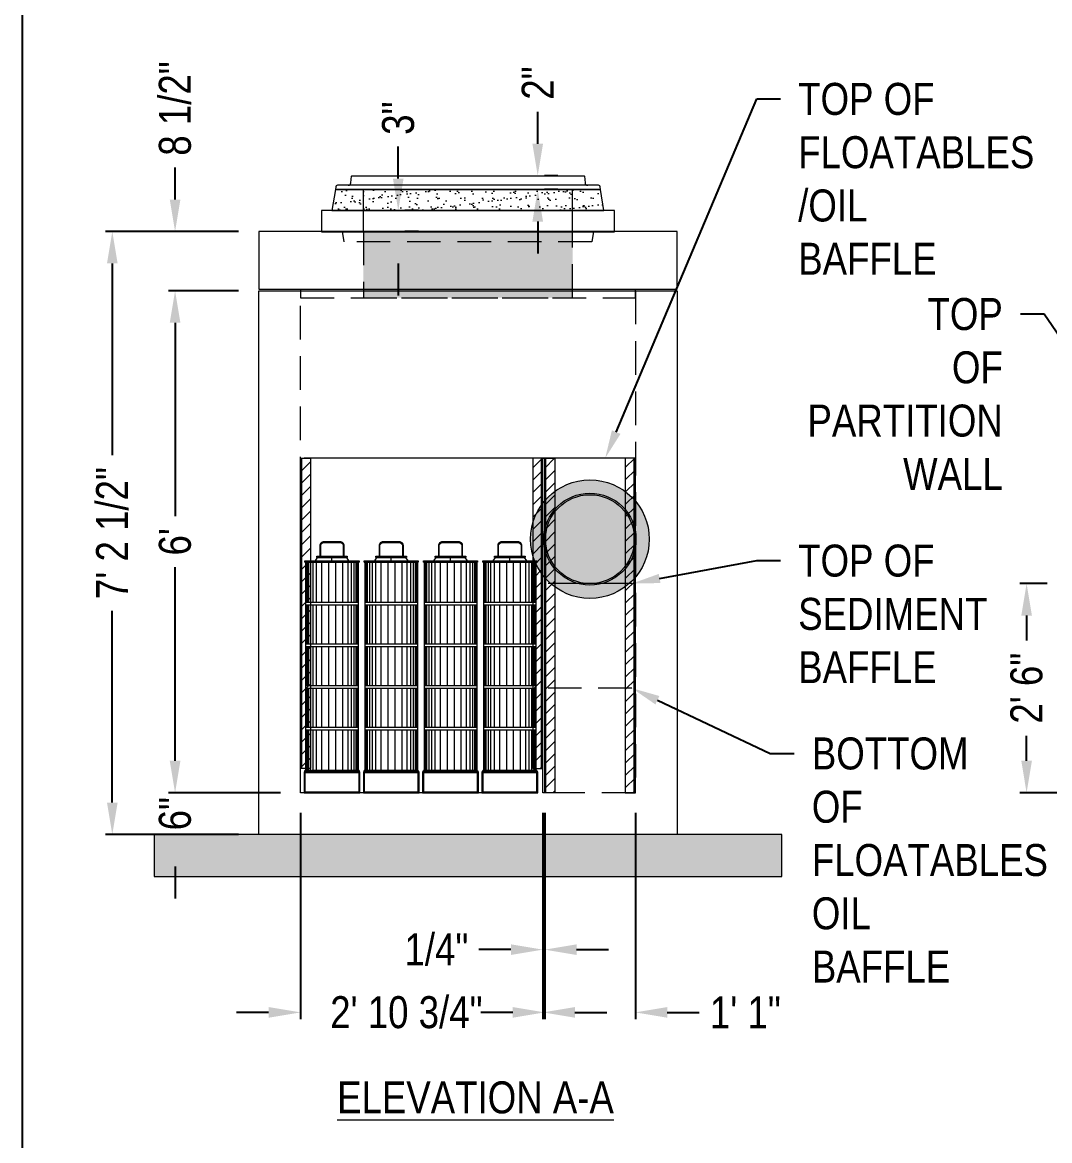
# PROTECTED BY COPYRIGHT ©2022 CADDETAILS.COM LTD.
# Model space of a CAD drawing. Extents: x 0 to 216, y -5 to 280.
# Drawn here: x 0 to 76.5, y 68.3 to 151.6 of the extents above; entities that cross this region are included whole.
import ezdxf
from ezdxf import colors
from ezdxf.entities.mleader import LeaderData, LeaderLine
from ezdxf.math import Vec2, Vec3

# ---------------------------------------------------------------- set-up
doc = ezdxf.new("R2010")
doc.units = 0
doc.header["$LTSCALE"] = 10
doc.header["$MEASUREMENT"] = 0
doc.header["$PDMODE"] = 35
doc.linetypes.add('HIDDEN', pattern=[0.375, 0.25, -0.125])
doc.layers.get('0').update_dxf_attribs({"linetype": 'CONTINUOUS'})
doc.layers.get('Defpoints').update_dxf_attribs({"linetype": 'CONTINUOUS'})
doc.layers.add('2628-LOGO$0$CADdetails-FRAME', color=7, linetype='CONTINUOUS')
doc.layers.add('CADdetails-9-TITLEBLOCK', color=7, linetype='CONTINUOUS')
for name, color, linetype, lineweight in [('CADdetails-1-ANNO', 41, 'CONTINUOUS', 5), ('CADdetails-2-HATCH', 8, 'CONTINUOUS', 5), ('CADdetails-3-FINE', 11, 'CONTINUOUS', 5), ('CADdetails-3-HIDDEN', 11, 'HIDDEN', 5), ('CADdetails-4-LIGHT', 3, 'CONTINUOUS', 13), ('CADdetails-5-MEDIUM', 4, 'CONTINUOUS', 18)]:
    doc.layers.add(name, color=color, linetype=linetype, lineweight=lineweight)
doc.styles.add('CADdetails-DIMENSIONS', font='ARIALN.TTF', dxfattribs={"height": 2.38})
doc.styles.add('CADdetails-NOTES', font='ARIALN.TTF', dxfattribs={"height": 2.38})
doc.dimstyles.new('CADdetails-DIM', dxfattribs={"dimtxt": 2.38, "dimasz": 2.38, "dimexe": 0.5, "dimexo": 1.5, "dimgap": 1, "dimtad": 0, "dimzin": 0, "dimdsep": 46, "dimtxsty": 'CADdetails-DIMENSIONS', "dimcen": 1, "dimclrd": 256, "dimclre": 256, "dimclrt": 256, "dimadec": 0, "dimazin": 0, "dimtfac": 1, "dimtofl": 0, "dimtmove": 0, "dimatfit": 3, "dimfxl": 1, "dimtolj": 1, "dimtzin": 0, "dimarcsym": 0})

# ---------------------------------------------------------------- blocks, each defined once
blk = doc.blocks.new('2628-LOGO')
at = {"layer": '2628-LOGO$0$CADdetails-FRAME'}
blk.add_line((0, 0), (0, 280), dxfattribs=at)
blk = doc.blocks.new('*D4')
at = {"layer": 'CADdetails-1-ANNO', "lineweight": -2, "transparency": 16777216}
for p, q in [((16.097, 136.014), (6.195, 136.014)), ((6.695, 133.634), (6.695, 119.351)), ((6.695, 93.49), (6.695, 107.774)), ((16.097, 91.11), (6.195, 91.11))]:
    blk.add_line(p, q, dxfattribs=at)
at = {"layer": 'CADdetails-1-ANNO', "transparency": 16777216}
for points in [[(6.299, 133.634), (7.092, 133.634), (6.695, 136.014)], [(6.299, 93.49), (7.092, 93.49), (6.695, 91.11)]]:
    blk.add_solid(points, dxfattribs=at)
at = {"layer": 'Defpoints', "color": 0, "transparency": 16777216}
for p in [(17.597, 136.014), (6.695, 91.11), (17.597, 91.11)]:
    blk.add_point(p, dxfattribs=at)
at = {"layer": 'CADdetails-1-ANNO', "transparency": 16777216, "insert": (6.695, 113.562), "char_height": 2.38, "attachment_point": 5, "rotation": 90, "style": 'CADdetails-DIMENSIONS'}
blk.add_mtext('\\A1;7\' 2 1/2"', dxfattribs=at)
blk = doc.blocks.new('*D5')
at = {"layer": 'CADdetails-1-ANNO', "lineweight": -2, "transparency": 16777216}
for p, q in [((11.367, 96.605), (11.367, 98.985)), ((19.212, 94.225), (10.867, 94.225)), ((16.097, 91.11), (10.867, 91.11)), ((11.367, 88.73), (11.367, 86.35))]:
    blk.add_line(p, q, dxfattribs=at)
at = {"layer": 'CADdetails-1-ANNO', "transparency": 16777216}
for points in [[(10.971, 96.605), (11.764, 96.605), (11.367, 94.225)], [(10.971, 88.73), (11.764, 88.73), (11.367, 91.11)]]:
    blk.add_solid(points, dxfattribs=at)
at = {"layer": 'Defpoints', "color": 0, "transparency": 16777216}
for p in [(20.712, 94.225), (11.367, 91.11), (17.597, 91.11)]:
    blk.add_point(p, dxfattribs=at)
at = {"layer": 'CADdetails-1-ANNO', "transparency": 16777216, "insert": (11.367, 92.668), "char_height": 2.38, "attachment_point": 5, "rotation": 90, "style": 'CADdetails-DIMENSIONS'}
blk.add_mtext('\\A1;6"', dxfattribs=at)
blk = doc.blocks.new('*D6')
at = {"layer": 'CADdetails-1-ANNO', "lineweight": -2, "transparency": 16777216}
for p, q in [((16.097, 131.602), (10.867, 131.602)), ((11.367, 129.222), (11.367, 114.817)), ((11.367, 96.605), (11.367, 111.01)), ((19.212, 94.225), (10.867, 94.225))]:
    blk.add_line(p, q, dxfattribs=at)
at = {"layer": 'CADdetails-1-ANNO', "transparency": 16777216}
for points in [[(10.971, 129.222), (11.764, 129.222), (11.367, 131.602)], [(10.971, 96.605), (11.764, 96.605), (11.367, 94.225)]]:
    blk.add_solid(points, dxfattribs=at)
at = {"layer": 'Defpoints', "color": 0, "transparency": 16777216}
for p in [(17.597, 131.602), (11.367, 94.225), (20.712, 94.225)]:
    blk.add_point(p, dxfattribs=at)
at = {"layer": 'CADdetails-1-ANNO', "transparency": 16777216, "insert": (11.367, 112.913), "char_height": 2.38, "attachment_point": 5, "rotation": 90, "style": 'CADdetails-DIMENSIONS'}
blk.add_mtext("\\A1;6'", dxfattribs=at)
blk = doc.blocks.new('*D7')
at = {"layer": 'CADdetails-1-ANNO', "lineweight": -2, "transparency": 16777216}
for p, q in [((11.367, 138.394), (11.367, 140.774)), ((16.097, 136.014), (10.867, 136.014)), ((16.097, 131.602), (10.867, 131.602)), ((11.367, 129.222), (11.367, 126.842))]:
    blk.add_line(p, q, dxfattribs=at)
at = {"layer": 'CADdetails-1-ANNO', "transparency": 16777216}
for points in [[(10.971, 138.394), (11.764, 138.394), (11.367, 136.014)], [(10.971, 129.222), (11.764, 129.222), (11.367, 131.602)]]:
    blk.add_solid(points, dxfattribs=at)
at = {"layer": 'Defpoints', "color": 0, "transparency": 16777216}
for p in [(17.597, 136.014), (11.367, 131.602), (17.597, 131.602)]:
    blk.add_point(p, dxfattribs=at)
at = {"layer": 'CADdetails-1-ANNO', "transparency": 16777216, "insert": (11.367, 145.172), "char_height": 2.38, "attachment_point": 5, "rotation": 90, "style": 'CADdetails-DIMENSIONS'}
blk.add_mtext('\\A1;8 1/2"', dxfattribs=at)
blk = doc.blocks.new('*D14')
at = {"layer": 'CADdetails-1-ANNO', "lineweight": -2, "transparency": 16777216}
for p, q in [((38.751, 92.725), (38.751, 82.045)), ((38.881, 92.725), (38.881, 82.045)), ((36.371, 82.545), (33.991, 82.545)), ((41.261, 82.545), (43.641, 82.545))]:
    blk.add_line(p, q, dxfattribs=at)
at = {"layer": 'CADdetails-1-ANNO', "transparency": 16777216}
for points in [[(36.371, 82.941), (36.371, 82.148), (38.751, 82.545)], [(41.261, 82.941), (41.261, 82.148), (38.881, 82.545)]]:
    blk.add_solid(points, dxfattribs=at)
at = {"layer": 'Defpoints', "color": 0, "transparency": 16777216}
for p in [(38.751, 94.225), (38.881, 94.225), (38.881, 82.545)]:
    blk.add_point(p, dxfattribs=at)
at = {"layer": 'CADdetails-1-ANNO', "transparency": 16777216, "insert": (30.822, 82.545), "char_height": 2.38, "attachment_point": 5, "style": 'CADdetails-DIMENSIONS'}
blk.add_mtext('\\A1;1/4"', dxfattribs=at)
blk = doc.blocks.new('*D15')
at = {"layer": 'CADdetails-1-ANNO', "lineweight": -2, "transparency": 16777216}
for p, q in [((38.881, 92.725), (38.881, 77.373)), ((45.629, 92.725), (45.629, 77.373)), ((36.501, 77.873), (34.121, 77.873)), ((48.009, 77.873), (50.389, 77.873))]:
    blk.add_line(p, q, dxfattribs=at)
at = {"layer": 'CADdetails-1-ANNO', "transparency": 16777216}
for points in [[(36.501, 78.269), (36.501, 77.476), (38.881, 77.873)], [(48.009, 78.269), (48.009, 77.476), (45.629, 77.873)]]:
    blk.add_solid(points, dxfattribs=at)
at = {"layer": 'Defpoints', "color": 0, "transparency": 16777216}
for p in [(38.881, 94.225), (45.629, 94.225), (38.881, 77.873)]:
    blk.add_point(p, dxfattribs=at)
at = {"layer": 'CADdetails-1-ANNO', "transparency": 16777216, "insert": (53.82, 77.873), "char_height": 2.38, "attachment_point": 5, "style": 'CADdetails-DIMENSIONS'}
blk.add_mtext('\\A1;1\' 1"', dxfattribs=at)
blk = doc.blocks.new('*D16')
at = {"layer": 'CADdetails-1-ANNO', "lineweight": -2, "transparency": 16777216}
for p, q in [((20.712, 92.725), (20.712, 77.373)), ((38.751, 92.725), (38.751, 77.373)), ((18.332, 77.873), (15.952, 77.873)), ((41.131, 77.873), (43.511, 77.873))]:
    blk.add_line(p, q, dxfattribs=at)
at = {"layer": 'CADdetails-1-ANNO', "transparency": 16777216}
for points in [[(18.332, 78.269), (18.332, 77.476), (20.712, 77.873)], [(41.131, 78.269), (41.131, 77.476), (38.751, 77.873)]]:
    blk.add_solid(points, dxfattribs=at)
at = {"layer": 'Defpoints', "color": 0, "transparency": 16777216}
for p in [(20.712, 94.225), (38.751, 94.225), (20.712, 77.873)]:
    blk.add_point(p, dxfattribs=at)
at = {"layer": 'CADdetails-1-ANNO', "transparency": 16777216, "insert": (28.587, 77.873), "char_height": 2.38, "attachment_point": 5, "style": 'CADdetails-DIMENSIONS'}
blk.add_mtext('\\A1;2\' 10 3/4"', dxfattribs=at)
blk = doc.blocks.new('*D25')
at = {"layer": 'CADdetails-1-ANNO', "lineweight": -2, "transparency": 16777216}
for p, q in [((76.278, 109.799), (74.254, 109.799)), ((74.754, 107.419), (74.754, 105.55)), ((74.754, 96.605), (74.754, 98.474)), ((81.582, 94.225), (74.254, 94.225))]:
    blk.add_line(p, q, dxfattribs=at)
at = {"layer": 'CADdetails-1-ANNO', "transparency": 16777216}
for points in [[(74.358, 107.419), (75.151, 107.419), (74.754, 109.799)], [(74.358, 96.605), (75.151, 96.605), (74.754, 94.225)]]:
    blk.add_solid(points, dxfattribs=at)
at = {"layer": 'Defpoints', "color": 0, "transparency": 16777216}
for p in [(77.778, 109.799), (74.754, 94.225), (83.082, 94.225)]:
    blk.add_point(p, dxfattribs=at)
at = {"layer": 'CADdetails-1-ANNO', "transparency": 16777216, "insert": (74.754, 102.012), "char_height": 2.38, "attachment_point": 5, "rotation": 90, "style": 'CADdetails-DIMENSIONS'}
blk.add_mtext('\\A1;2\' 6"', dxfattribs=at)
blk = doc.blocks.new('*D39')
at = {"layer": 'CADdetails-1-ANNO', "lineweight": -2, "transparency": 16777216}
for p, q in [((38.362, 142.547), (38.362, 144.927)), ((39.862, 140.167), (38.862, 140.167)), ((39.862, 139.129), (38.862, 139.129)), ((38.362, 136.749), (38.362, 134.369))]:
    blk.add_line(p, q, dxfattribs=at)
at = {"layer": 'CADdetails-1-ANNO', "transparency": 16777216}
for points in [[(37.965, 142.547), (38.758, 142.547), (38.362, 140.167)], [(37.965, 136.749), (38.758, 136.749), (38.362, 139.129)]]:
    blk.add_solid(points, dxfattribs=at)
at = {"layer": 'Defpoints', "color": 0, "transparency": 16777216}
for p in [(38.362, 140.167), (38.362, 140.167), (38.362, 139.129)]:
    blk.add_point(p, dxfattribs=at)
at = {"layer": 'CADdetails-1-ANNO', "transparency": 16777216, "insert": (38.362, 147.067), "char_height": 2.38, "attachment_point": 5, "rotation": 90, "style": 'CADdetails-DIMENSIONS'}
blk.add_mtext('\\A1;2"', dxfattribs=at)
blk = doc.blocks.new('*D38')
at = {"layer": 'CADdetails-1-ANNO', "lineweight": -2, "transparency": 16777216}
for p, q in [((27.979, 139.952), (27.979, 142.332)), ((29.479, 137.572), (28.479, 137.572)), ((29.479, 136.014), (28.479, 136.014)), ((27.979, 133.634), (27.979, 131.254))]:
    blk.add_line(p, q, dxfattribs=at)
at = {"layer": 'CADdetails-1-ANNO', "transparency": 16777216}
for points in [[(27.583, 139.952), (28.376, 139.952), (27.979, 137.572)], [(27.583, 133.634), (28.376, 133.634), (27.979, 136.014)]]:
    blk.add_solid(points, dxfattribs=at)
at = {"layer": 'Defpoints', "color": 0, "transparency": 16777216}
for p in [(27.979, 137.572), (27.979, 137.572), (27.979, 136.014)]:
    blk.add_point(p, dxfattribs=at)
at = {"layer": 'CADdetails-1-ANNO', "transparency": 16777216, "insert": (27.979, 144.455), "char_height": 2.38, "attachment_point": 5, "rotation": 90, "style": 'CADdetails-DIMENSIONS'}
blk.add_mtext('\\A1;3"', dxfattribs=at)

msp = doc.modelspace()

# ---------------------------------------------------------------- hatches: boundary and pattern name
at = {"layer": 'CADdetails-2-HATCH'}
h = msp.add_hatch(dxfattribs=at)
h.set_pattern_fill('AR-SAND', color=256, scale=0.519124)
h.set_pattern_definition([(37.5, (33.1705, 131.3424), (-0.0327, 1.00026), [0, -0.789068, 0, -0.88251, 0, -0.843576]), (7.5, (33.1705, 131.3424), (0.91873, 1.46504), [0, -0.42568, 0, -0.7112, 0, -0.27254]), (327.5, (32.532, 131.3424), (1.616624, 0.00294), [0, -0.25956, 0, -0.934422, 0, -1.21994]), (317.5, (32.532, 131.3424), (1.56055, 0.45562), [0, -0.12978, 0, -0.612566, 0, -0.700817])])
h.paths.add_polyline_path([(23.048, 137.572), (43.293, 137.572), (43.034, 139.129), (23.307, 139.129)])
h = msp.add_hatch(color=256, dxfattribs=at)
h.dxf.hatch_style = 1
h.paths.add_polyline_path([(40.957, 131.083), (40.957, 136.014), (25.384, 136.014), (25.384, 131.083)])
h = msp.add_hatch(dxfattribs=at)
h.set_pattern_fill('ANSI31', color=256, scale=5.191235)
h.set_pattern_definition([(45, (187.3502, 77.3535), (-0.4588447, 0.4588447), [])])
h.paths.add_polyline_path([(21.458, 119.143), (21.458, 96.042), (20.712, 96.042), (20.712, 119.143)])
h = msp.add_hatch(dxfattribs=at)
h.set_pattern_fill('ANSI31', color=256, scale=5.191235)
h.set_pattern_definition([(45, (180.4718, 77.3535), (-0.4588447, 0.4588447), [])])
h.paths.add_polyline_path([(38.005, 119.143), (38.005, 96.042), (38.751, 96.042), (38.751, 119.143)])
h = msp.add_hatch(dxfattribs=at)
h.set_pattern_fill('ANSI31', color=256, scale=5.191235)
h.set_pattern_definition([(45, (180.4718, 75.5366), (-0.4588447, 0.4588447), [])])
h.paths.add_polyline_path([(39.627, 119.143), (39.627, 94.225), (38.881, 94.225), (38.881, 119.143)])
h = msp.add_hatch(dxfattribs=at)
h.set_pattern_fill('ANSI31', color=256, scale=5.191235)
h.set_pattern_definition([(45, (187.3502, 75.5366), (-0.4588447, 0.4588447), [])])
h.paths.add_polyline_path([(44.883, 119.143), (44.883, 94.225), (45.629, 94.225), (45.629, 119.143)])
h = msp.add_hatch(color=256, dxfattribs=at)
edge = h.paths.add_edge_path()
edge.add_arc((42.25, 113.108), 4.413, 0, 360)
h = msp.add_hatch(dxfattribs=at)
h.set_pattern_fill('GRAVEL', color=256, scale=3.114741)
h.set_pattern_definition([(228.01279, (198.02857, 98.37803), (-24.91792906, -28.0326702), [0.419045, -41.48551]), (184.96974, (197.74824, 98.06656), (37.37689359, 3.11474113), [0.719094, -71.19029]), (132.51045, (197.03185, 98.00426), (31.14741132, -34.26215245), [0.507042, -50.19727]), (267.27369, (195.8171, 97.22558), (3.11474113, 62.29482264), [0.654837, -64.828845]), (292.83365, (195.78596, 96.57148), (-15.57370566, 37.37689359), [0.64212, -63.569914]), (357.27369, (196.03514, 95.97968), (-62.29482264, 3.11474113), [0.654837, -64.828845]), (37.69424, (196.68923, 95.94854), (-40.49163472, -31.14741132), [0.86599, -85.732778]), (72.25533, (197.37447, 96.47804), (21.803187925, 68.52430491), [0.817582, -80.940664]), (121.42957, (197.62365, 97.25673), (-24.91792906, 40.49163472), [0.657055, -65.04848]), (175.23636, (197.28103, 97.81738), (34.26215245, -3.11474113), [0.75013, -36.75632]), (222.39744, (196.53349, 97.87968), (-37.376893586, -34.262152453), [0.97008, -96.03798]), (138.81407, (198.9007, 97.19443), (-21.80318792, 18.6884468), [0.3311, -32.779052]), (171.46923, (198.65152, 97.41246), (40.49163472, -6.22948226), [0.629916, -62.361825]), (225, (198.0286, 97.506), (-3e-16, -3.11474), [0.44049, -3.96442]), (203.1986, (197.81054, 97.87968), (15.5737057, 6.2294823), [0.237212, -23.48395]), (291.8014, (197.5925, 97.78623), (-3.1147411, 9.3442234), [0.335467, -16.437927]), (30.96376, (197.7171, 97.47476), (9.3442234, 6.2294823), [0.54486, -17.617047]), (161.56505, (198.1843, 97.7551), (6.2294823, -3.114741), [0.393987, -9.45569]), (16.38954, (195.78596, 97.78623), (31.14741132, 9.3442234), [0.551932, -54.64142]), (70.34618, (196.31546, 97.94197), (-12.45896453, -34.26215245), [0.46304, -45.840915]), (293.1986, (198.1843, 98.37803), (-6.2294823, 15.5737057), [0.47442, -23.24674]), (343.61046, (198.3712, 97.94197), (-31.14741132, 9.3442234), [0.551932, -54.64142]), (339.44395, (195.78596, 95.8551), (-15.57370566, 6.22948226), [0.532247, -26.080113]), (294.77514, (196.28432, 95.6682), (-15.57370566, 34.26215245), [0.445962, -44.150344]), (66.8014, (198.21545, 95.2633), (6.2294823, 15.5737057), [0.47442, -23.24674]), (17.35402, (198.40234, 95.69936), (-40.49163472, -12.45896453), [0.522127, -51.69045]), (69.44395, (196.68923, 95.2633), (-6.22948226, -15.57370566), [0.266123, -26.346236]), (101.30993, (198.0286, 95.2633), (-3.1147411, 12.4589645), [0.15882, -15.723305]), (165.96376, (197.9974, 95.419), (9.3442234, -3.114741), [0.64212, -12.200287]), (186.00901, (197.37447, 95.57477), (31.14741132, 3.11474113), [0.59507, -58.911974]), (303.69007, (197.7171, 97.1944), (-3.114741, 6.2294823), [0.449214, -10.781145]), (353.15723, (197.96628, 96.82066), (52.95059925, -6.229482264), [0.784273, -77.642905]), (60.9454, (198.74496, 96.72722), (-12.45896453, -21.80318792), [0.32068, -31.74754]), (90, (198.9007, 97.0075), (-3.11474, 3.11474), [0.186884, -2.927857]), (120.25644, (197.31218, 95.6682), (12.45896453, -21.80318792), [0.432712, -42.838654]), (48.01279, (197.09415, 96.04198), (24.91792906, 28.0326702), [0.83809, -41.066467]), (0, (197.6548, 96.665), (3.11474, 3.11474), [0.809833, -2.30491]), (325.30485, (198.46463, 96.66493), (31.14741132, -21.80318792), [0.492484, -48.755897]), (254.0546, (198.86955, 96.3846), (-3.1147411, -12.4589645), [0.453513, -22.222145]), (207.645975, (198.74496, 95.94854), (-59.18008151, -31.14741132), [0.738396, -73.101337]), (175.42608, (198.09087, 95.60591), (-40.49163472, 3.11474113), [0.781174, -77.336136])])
h.paths.add_polyline_path([(9.81, 87.996), (56.531, 87.996), (56.531, 91.11), (9.81, 91.11)])

# ---------------------------------------------------------------- linework, layer by layer
msp.add_line((22.269, 136.014), (44.072, 136.014))
for p, q in [((20.809, 96.042), (20.809, 119.143)), ((38.654, 96.042), (38.654, 119.143)), ((38.978, 94.225), (38.978, 119.143)), ((45.532, 94.225), (45.532, 119.143))]:
    msp.add_line(p, q, dxfattribs=at)
for points in [[(23.048, 137.572), (43.293, 137.572), (43.034, 139.129), (23.307, 139.129)], [(21.458, 119.143), (21.458, 96.042), (20.712, 96.042), (20.712, 119.143)], [(38.005, 119.143), (38.005, 96.042), (38.751, 96.042), (38.751, 119.143)], [(39.627, 119.143), (39.627, 94.225), (38.881, 94.225), (38.881, 119.143)], [(44.883, 119.143), (44.883, 94.225), (45.629, 94.225), (45.629, 119.143)]]:
    msp.add_lwpolyline(points, close=True, dxfattribs=at)
at = {"layer": 'CADdetails-3-FINE'}
for p, q in [((21.815, 111.486), (21.977, 111.745)), ((21.977, 111.745), (24.118, 111.745)), ((23.048, 111.486), (23.048, 111.745)), ((24.118, 111.745), (24.281, 111.486)), ((26.227, 111.486), (26.389, 111.745)), ((26.389, 111.745), (28.531, 111.745)), ((27.46, 111.486), (27.46, 111.745)), ((28.531, 111.745), (28.693, 111.486)), ((30.64, 111.486), (30.802, 111.745)), ((30.802, 111.745), (32.943, 111.745)), ((31.873, 111.486), (31.873, 111.745)), ((32.943, 111.745), (33.106, 111.486)), ((35.052, 111.486), (35.215, 111.745)), ((35.215, 111.745), (37.356, 111.745)), ((36.285, 111.486), (36.285, 111.745)), ((37.356, 111.745), (37.518, 111.486)), ((21.036, 111.389), (21.036, 111.486)), ((21.036, 111.486), (25.059, 111.486)), ((21.036, 111.389), (25.059, 111.389)), ((21.101, 95.88), (21.101, 111.389)), ((24.994, 111.389), (24.994, 95.88)), ((25.059, 111.486), (25.059, 111.389)), ((25.449, 111.389), (25.449, 111.486)), ((25.449, 111.486), (29.472, 111.486)), ((25.449, 111.389), (29.472, 111.389)), ((25.513, 95.88), (25.513, 111.389)), ((29.407, 111.389), (29.407, 95.88)), ((29.472, 111.486), (29.472, 111.389)), ((29.861, 111.389), (29.861, 111.486)), ((29.861, 111.486), (33.884, 111.486)), ((29.861, 111.389), (33.884, 111.389)), ((29.926, 95.88), (29.926, 111.389)), ((33.819, 111.389), (33.819, 95.88)), ((33.884, 111.486), (33.884, 111.389)), ((34.274, 111.389), (34.274, 111.486)), ((34.274, 111.486), (38.297, 111.486)), ((34.274, 111.389), (38.297, 111.389)), ((34.339, 95.88), (34.339, 111.389)), ((38.232, 111.389), (38.232, 95.88)), ((38.297, 111.486), (38.297, 111.389)), ((45.37, 109.799), (39.14, 109.799)), ((24.994, 108.384), (21.101, 108.384)), ((29.407, 108.384), (25.513, 108.384)), ((33.819, 108.384), (29.926, 108.384)), ((38.232, 108.384), (34.339, 108.384)), ((24.994, 108.189), (21.101, 108.189)), ((29.407, 108.189), (25.513, 108.189)), ((33.819, 108.189), (29.926, 108.189)), ((38.232, 108.189), (34.339, 108.189)), ((24.994, 105.282), (21.101, 105.282)), ((24.994, 105.088), (21.101, 105.088)), ((29.407, 105.282), (25.513, 105.282)), ((29.407, 105.088), (25.513, 105.088)), ((33.819, 105.282), (29.926, 105.282)), ((33.819, 105.088), (29.926, 105.088)), ((38.232, 105.282), (34.339, 105.282)), ((38.232, 105.088), (34.339, 105.088)), ((24.994, 102.181), (21.101, 102.181)), ((24.994, 101.986), (21.101, 101.986)), ((29.407, 102.181), (25.513, 102.181)), ((29.407, 101.986), (25.513, 101.986)), ((33.819, 102.181), (29.926, 102.181)), ((33.819, 101.986), (29.926, 101.986)), ((38.232, 102.181), (34.339, 102.181)), ((38.232, 101.986), (34.339, 101.986)), ((24.994, 99.079), (21.101, 99.079)), ((24.994, 98.884), (21.101, 98.884)), ((29.407, 99.079), (25.513, 99.079)), ((29.407, 98.884), (25.513, 98.884)), ((33.819, 99.079), (29.926, 99.079)), ((33.819, 98.884), (29.926, 98.884)), ((38.232, 99.079), (34.339, 99.079)), ((38.232, 98.884), (34.339, 98.884)), ((25.059, 95.88), (21.036, 95.88)), ((21.036, 95.782), (21.036, 95.88)), ((25.059, 95.782), (21.036, 95.782)), ((25.059, 95.88), (25.059, 95.782)), ((29.472, 95.88), (25.449, 95.88)), ((25.449, 95.782), (25.449, 95.88)), ((29.472, 95.782), (25.449, 95.782)), ((29.472, 95.88), (29.472, 95.782)), ((33.884, 95.88), (29.861, 95.88)), ((29.861, 95.782), (29.861, 95.88)), ((33.884, 95.782), (29.861, 95.782)), ((33.884, 95.88), (33.884, 95.782)), ((38.297, 95.88), (34.274, 95.88)), ((34.274, 95.782), (34.274, 95.88)), ((38.297, 95.782), (34.274, 95.782)), ((38.297, 95.88), (38.297, 95.782))]:
    msp.add_line(p, q, dxfattribs=at)
for points in [[(23.659, 112.912), (23.048, 112.912), (22.436, 112.912, 0.414214), (22.145, 112.621), (22.145, 111.843), (22.207, 111.843), (22.207, 112.621, -0.414214), (22.436, 112.85), (23.048, 112.85), (23.659, 112.85, -0.414214), (23.888, 112.621), (23.888, 111.843), (23.95, 111.843), (23.95, 112.621, 0.414214)], [(28.072, 112.912), (27.46, 112.912), (26.848, 112.912, 0.414214), (26.558, 112.621), (26.558, 111.843), (26.62, 111.843), (26.62, 112.621, -0.414214), (26.848, 112.85), (27.46, 112.85), (28.072, 112.85, -0.414214), (28.3, 112.621), (28.3, 111.843), (28.363, 111.843), (28.363, 112.621, 0.414214)], [(32.484, 112.912), (31.873, 112.912), (31.261, 112.912, 0.414214), (30.97, 112.621), (30.97, 111.843), (31.033, 111.843), (31.033, 112.621, -0.414214), (31.261, 112.85), (31.873, 112.85), (32.484, 112.85, -0.414214), (32.713, 112.621), (32.713, 111.843), (32.775, 111.843), (32.775, 112.621, 0.414214)], [(36.897, 112.912), (36.285, 112.912), (35.673, 112.912, 0.414214), (35.383, 112.621), (35.383, 111.843), (35.445, 111.843), (35.445, 112.621, -0.414214), (35.673, 112.85), (36.285, 112.85), (36.897, 112.85, -0.414214), (37.125, 112.621), (37.125, 111.843), (37.188, 111.843), (37.188, 112.621, 0.414214)]]:
    msp.add_lwpolyline(points, format="xyb", close=True, dxfattribs=at)
for points in [[(21.909, 111.843), (24.186, 111.843), (24.186, 111.745), (21.909, 111.745)], [(26.322, 111.843), (28.599, 111.843), (28.599, 111.745), (26.322, 111.745)], [(30.734, 111.843), (33.011, 111.843), (33.011, 111.745), (30.734, 111.745)], [(35.147, 111.843), (37.424, 111.843), (37.424, 111.745), (35.147, 111.745)], [(20.971, 94.225), (25.124, 94.225), (25.124, 95.782), (20.971, 95.782)], [(25.384, 94.225), (29.537, 94.225), (29.537, 95.782), (25.384, 95.782)], [(29.796, 94.225), (33.949, 94.225), (33.949, 95.782), (29.796, 95.782)], [(34.209, 94.225), (38.362, 94.225), (38.362, 95.782), (34.209, 95.782)], [(21.036, 94.29), (25.059, 94.29), (25.059, 95.718), (21.036, 95.718)], [(25.449, 94.29), (29.472, 94.29), (29.472, 95.718), (25.449, 95.718)], [(29.861, 94.29), (33.884, 94.29), (33.884, 95.718), (29.861, 95.718)], [(34.274, 94.29), (38.297, 94.29), (38.297, 95.718), (34.274, 95.718)]]:
    msp.add_lwpolyline(points, close=True, dxfattribs=at)
at = {"layer": 'CADdetails-3-HIDDEN'}
for p, q in [((25.384, 137.572), (25.384, 139.129)), ((40.957, 137.572), (40.957, 139.129)), ((25.384, 136.014), (25.384, 137.572)), ((40.957, 136.014), (40.957, 137.572)), ((45.37, 102.012), (39.14, 102.012))]:
    msp.add_line(p, q, dxfattribs=at)
for points in [[(42.515, 136.014), (42.385, 135.236), (23.956, 135.236), (23.826, 136.014)], [(20.712, 131.732), (20.712, 131.083), (45.629, 131.083), (45.629, 131.732)], [(45.629, 131.602), (45.629, 94.225), (20.712, 94.225), (20.712, 131.602)]]:
    msp.add_lwpolyline(points, dxfattribs=at)
msp.add_lwpolyline([(40.957, 131.083), (40.957, 136.014), (25.384, 136.014), (25.384, 131.083)], close=True, dxfattribs=at)
at = {"layer": 'CADdetails-4-LIGHT'}
for p, q in [((45.37, 119.143), (20.971, 119.143)), ((21.166, 111.389), (21.166, 108.384)), ((21.263, 111.389), (21.263, 108.384)), ((21.425, 111.389), (21.425, 108.384)), ((21.62, 111.389), (21.62, 108.384)), ((21.88, 111.389), (21.88, 108.384)), ((22.269, 111.389), (22.269, 108.384)), ((22.788, 111.389), (22.788, 108.384)), ((23.307, 111.389), (23.307, 108.384)), ((23.826, 111.389), (23.826, 108.384)), ((24.216, 111.389), (24.216, 108.384)), ((24.475, 111.389), (24.475, 108.384)), ((24.67, 111.389), (24.67, 108.384)), ((24.832, 111.389), (24.832, 108.384)), ((24.929, 111.389), (24.929, 108.384)), ((25.578, 111.389), (25.578, 108.384)), ((25.676, 111.389), (25.676, 108.384)), ((25.838, 111.389), (25.838, 108.384)), ((26.033, 111.389), (26.033, 108.384)), ((26.292, 111.389), (26.292, 108.384)), ((26.681, 111.389), (26.681, 108.384)), ((27.201, 111.389), (27.201, 108.384)), ((27.72, 111.389), (27.72, 108.384)), ((28.239, 111.389), (28.239, 108.384)), ((28.628, 111.389), (28.628, 108.384)), ((28.888, 111.389), (28.888, 108.384)), ((29.082, 111.389), (29.082, 108.384)), ((29.245, 111.389), (29.245, 108.384)), ((29.342, 111.389), (29.342, 108.384)), ((29.991, 111.389), (29.991, 108.384)), ((30.088, 111.389), (30.088, 108.384)), ((30.25, 111.389), (30.25, 108.384)), ((30.445, 111.389), (30.445, 108.384)), ((30.705, 111.389), (30.705, 108.384)), ((31.094, 111.389), (31.094, 108.384)), ((31.613, 111.389), (31.613, 108.384)), ((32.132, 111.389), (32.132, 108.384)), ((32.651, 111.389), (32.651, 108.384)), ((33.041, 111.389), (33.041, 108.384)), ((33.3, 111.389), (33.3, 108.384)), ((33.495, 111.389), (33.495, 108.384)), ((33.657, 111.389), (33.657, 108.384)), ((33.755, 111.389), (33.755, 108.384)), ((34.403, 111.389), (34.403, 108.384)), ((34.501, 111.389), (34.501, 108.384)), ((34.663, 111.389), (34.663, 108.384)), ((34.858, 111.389), (34.858, 108.384)), ((35.117, 111.389), (35.117, 108.384)), ((35.507, 111.389), (35.507, 108.384)), ((36.026, 111.389), (36.026, 108.384)), ((36.545, 111.389), (36.545, 108.384)), ((37.064, 111.389), (37.064, 108.384)), ((37.453, 111.389), (37.453, 108.384)), ((37.713, 111.389), (37.713, 108.384)), ((37.908, 111.389), (37.908, 108.384)), ((38.07, 111.389), (38.07, 108.384)), ((38.167, 111.389), (38.167, 108.384)), ((21.166, 108.189), (21.166, 105.282)), ((21.263, 108.189), (21.263, 105.282)), ((21.425, 108.189), (21.425, 105.282)), ((21.62, 108.189), (21.62, 105.282)), ((21.88, 108.189), (21.88, 105.282)), ((22.269, 108.189), (22.269, 105.282)), ((22.788, 108.189), (22.788, 105.282)), ((23.307, 108.189), (23.307, 105.282)), ((23.826, 108.189), (23.826, 105.282)), ((24.216, 108.189), (24.216, 105.282)), ((24.475, 108.189), (24.475, 105.282)), ((24.67, 108.189), (24.67, 105.282)), ((24.832, 108.189), (24.832, 105.282)), ((24.929, 108.189), (24.929, 105.282)), ((25.578, 108.189), (25.578, 105.282)), ((25.676, 108.189), (25.676, 105.282)), ((25.838, 108.189), (25.838, 105.282)), ((26.033, 108.189), (26.033, 105.282)), ((26.292, 108.189), (26.292, 105.282)), ((26.681, 108.189), (26.681, 105.282)), ((27.201, 108.189), (27.201, 105.282)), ((27.72, 108.189), (27.72, 105.282)), ((28.239, 108.189), (28.239, 105.282)), ((28.628, 108.189), (28.628, 105.282)), ((28.888, 108.189), (28.888, 105.282)), ((29.082, 108.189), (29.082, 105.282)), ((29.245, 108.189), (29.245, 105.282)), ((29.342, 108.189), (29.342, 105.282)), ((29.991, 108.189), (29.991, 105.282)), ((30.088, 108.189), (30.088, 105.282)), ((30.25, 108.189), (30.25, 105.282)), ((30.445, 108.189), (30.445, 105.282)), ((30.705, 108.189), (30.705, 105.282)), ((31.094, 108.189), (31.094, 105.282)), ((31.613, 108.189), (31.613, 105.282)), ((32.132, 108.189), (32.132, 105.282)), ((32.651, 108.189), (32.651, 105.282)), ((33.041, 108.189), (33.041, 105.282)), ((33.3, 108.189), (33.3, 105.282)), ((33.495, 108.189), (33.495, 105.282)), ((33.657, 108.189), (33.657, 105.282)), ((33.755, 108.189), (33.755, 105.282)), ((34.403, 108.189), (34.403, 105.282)), ((34.501, 108.189), (34.501, 105.282)), ((34.663, 108.189), (34.663, 105.282)), ((34.858, 108.189), (34.858, 105.282)), ((35.117, 108.189), (35.117, 105.282)), ((35.507, 108.189), (35.507, 105.282)), ((36.026, 108.189), (36.026, 105.282)), ((36.545, 108.189), (36.545, 105.282)), ((37.064, 108.189), (37.064, 105.282)), ((37.453, 108.189), (37.453, 105.282)), ((37.713, 108.189), (37.713, 105.282)), ((37.908, 108.189), (37.908, 105.282)), ((38.07, 108.189), (38.07, 105.282)), ((38.167, 108.189), (38.167, 105.282)), ((21.166, 105.088), (21.166, 102.181)), ((21.263, 105.088), (21.263, 102.181)), ((21.425, 105.088), (21.425, 102.181)), ((21.62, 105.088), (21.62, 102.181)), ((21.88, 105.088), (21.88, 102.181)), ((22.269, 105.088), (22.269, 102.181)), ((22.788, 105.088), (22.788, 102.181)), ((23.307, 105.088), (23.307, 102.181)), ((23.826, 105.088), (23.826, 102.181)), ((24.216, 105.088), (24.216, 102.181)), ((24.475, 105.088), (24.475, 102.181)), ((24.67, 105.088), (24.67, 102.181)), ((24.832, 105.088), (24.832, 102.181)), ((24.929, 105.088), (24.929, 102.181)), ((25.578, 105.088), (25.578, 102.181)), ((25.676, 105.088), (25.676, 102.181)), ((25.838, 105.088), (25.838, 102.181)), ((26.033, 105.088), (26.033, 102.181)), ((26.292, 105.088), (26.292, 102.181)), ((26.681, 105.088), (26.681, 102.181)), ((27.201, 105.088), (27.201, 102.181)), ((27.72, 105.088), (27.72, 102.181)), ((28.239, 105.088), (28.239, 102.181)), ((28.628, 105.088), (28.628, 102.181)), ((28.888, 105.088), (28.888, 102.181)), ((29.082, 105.088), (29.082, 102.181)), ((29.245, 105.088), (29.245, 102.181)), ((29.342, 105.088), (29.342, 102.181)), ((29.991, 105.088), (29.991, 102.181)), ((30.088, 105.088), (30.088, 102.181)), ((30.25, 105.088), (30.25, 102.181)), ((30.445, 105.088), (30.445, 102.181)), ((30.705, 105.088), (30.705, 102.181)), ((31.094, 105.088), (31.094, 102.181)), ((31.613, 105.088), (31.613, 102.181)), ((32.132, 105.088), (32.132, 102.181)), ((32.651, 105.088), (32.651, 102.181)), ((33.041, 105.088), (33.041, 102.181)), ((33.3, 105.088), (33.3, 102.181)), ((33.495, 105.088), (33.495, 102.181)), ((33.657, 105.088), (33.657, 102.181)), ((33.755, 105.088), (33.755, 102.181)), ((34.403, 105.088), (34.403, 102.181)), ((34.501, 105.088), (34.501, 102.181)), ((34.663, 105.088), (34.663, 102.181)), ((34.858, 105.088), (34.858, 102.181)), ((35.117, 105.088), (35.117, 102.181)), ((35.507, 105.088), (35.507, 102.181)), ((36.026, 105.088), (36.026, 102.181)), ((36.545, 105.088), (36.545, 102.181)), ((37.064, 105.088), (37.064, 102.181)), ((37.453, 105.088), (37.453, 102.181)), ((37.713, 105.088), (37.713, 102.181)), ((37.908, 105.088), (37.908, 102.181)), ((38.07, 105.088), (38.07, 102.181)), ((38.167, 105.088), (38.167, 102.181)), ((21.166, 101.986), (21.166, 99.079)), ((21.263, 101.986), (21.263, 99.079)), ((21.425, 101.986), (21.425, 99.079)), ((21.62, 101.986), (21.62, 99.079)), ((21.88, 101.986), (21.88, 99.079)), ((22.269, 101.986), (22.269, 99.079)), ((22.788, 101.986), (22.788, 99.079)), ((23.307, 101.986), (23.307, 99.079)), ((23.826, 101.986), (23.826, 99.079)), ((24.216, 101.986), (24.216, 99.079)), ((24.475, 101.986), (24.475, 99.079)), ((24.67, 101.986), (24.67, 99.079)), ((24.832, 101.986), (24.832, 99.079)), ((24.929, 101.986), (24.929, 99.079)), ((25.578, 101.986), (25.578, 99.079)), ((25.676, 101.986), (25.676, 99.079)), ((25.838, 101.986), (25.838, 99.079)), ((26.033, 101.986), (26.033, 99.079)), ((26.292, 101.986), (26.292, 99.079)), ((26.681, 101.986), (26.681, 99.079)), ((27.201, 101.986), (27.201, 99.079)), ((27.72, 101.986), (27.72, 99.079)), ((28.239, 101.986), (28.239, 99.079)), ((28.628, 101.986), (28.628, 99.079)), ((28.888, 101.986), (28.888, 99.079)), ((29.082, 101.986), (29.082, 99.079)), ((29.245, 101.986), (29.245, 99.079)), ((29.342, 101.986), (29.342, 99.079)), ((29.991, 101.986), (29.991, 99.079)), ((30.088, 101.986), (30.088, 99.079)), ((30.25, 101.986), (30.25, 99.079)), ((30.445, 101.986), (30.445, 99.079)), ((30.705, 101.986), (30.705, 99.079)), ((31.094, 101.986), (31.094, 99.079)), ((31.613, 101.986), (31.613, 99.079)), ((32.132, 101.986), (32.132, 99.079)), ((32.651, 101.986), (32.651, 99.079)), ((33.041, 101.986), (33.041, 99.079)), ((33.3, 101.986), (33.3, 99.079)), ((33.495, 101.986), (33.495, 99.079)), ((33.657, 101.986), (33.657, 99.079)), ((33.755, 101.986), (33.755, 99.079)), ((34.403, 101.986), (34.403, 99.079)), ((34.501, 101.986), (34.501, 99.079)), ((34.663, 101.986), (34.663, 99.079)), ((34.858, 101.986), (34.858, 99.079)), ((35.117, 101.986), (35.117, 99.079)), ((35.507, 101.986), (35.507, 99.079)), ((36.026, 101.986), (36.026, 99.079)), ((36.545, 101.986), (36.545, 99.079)), ((37.064, 101.986), (37.064, 99.079)), ((37.453, 101.986), (37.453, 99.079)), ((37.713, 101.986), (37.713, 99.079)), ((37.908, 101.986), (37.908, 99.079)), ((38.07, 101.986), (38.07, 99.079)), ((38.167, 101.986), (38.167, 99.079)), ((21.166, 98.884), (21.166, 95.88)), ((21.263, 98.884), (21.263, 95.88)), ((21.425, 98.884), (21.425, 95.88)), ((21.62, 98.884), (21.62, 95.88)), ((21.88, 98.884), (21.88, 95.88)), ((22.269, 98.884), (22.269, 95.88)), ((22.788, 98.884), (22.788, 95.88)), ((23.307, 98.884), (23.307, 95.88)), ((23.826, 98.884), (23.826, 95.88)), ((24.216, 98.884), (24.216, 95.88)), ((24.475, 98.884), (24.475, 95.88)), ((24.67, 98.884), (24.67, 95.88)), ((24.832, 98.884), (24.832, 95.88)), ((24.929, 98.884), (24.929, 95.88)), ((25.578, 98.884), (25.578, 95.88)), ((25.676, 98.884), (25.676, 95.88)), ((25.838, 98.884), (25.838, 95.88)), ((26.033, 98.884), (26.033, 95.88)), ((26.292, 98.884), (26.292, 95.88)), ((26.681, 98.884), (26.681, 95.88)), ((27.201, 98.884), (27.201, 95.88)), ((27.72, 98.884), (27.72, 95.88)), ((28.239, 98.884), (28.239, 95.88)), ((28.628, 98.884), (28.628, 95.88)), ((28.888, 98.884), (28.888, 95.88)), ((29.082, 98.884), (29.082, 95.88)), ((29.245, 98.884), (29.245, 95.88)), ((29.342, 98.884), (29.342, 95.88)), ((29.991, 98.884), (29.991, 95.88)), ((30.088, 98.884), (30.088, 95.88)), ((30.25, 98.884), (30.25, 95.88)), ((30.445, 98.884), (30.445, 95.88)), ((30.705, 98.884), (30.705, 95.88)), ((31.094, 98.884), (31.094, 95.88)), ((31.613, 98.884), (31.613, 95.88)), ((32.132, 98.884), (32.132, 95.88)), ((32.651, 98.884), (32.651, 95.88)), ((33.041, 98.884), (33.041, 95.88)), ((33.3, 98.884), (33.3, 95.88)), ((33.495, 98.884), (33.495, 95.88)), ((33.657, 98.884), (33.657, 95.88)), ((33.755, 98.884), (33.755, 95.88)), ((34.403, 98.884), (34.403, 95.88)), ((34.501, 98.884), (34.501, 95.88)), ((34.663, 98.884), (34.663, 95.88)), ((34.858, 98.884), (34.858, 95.88)), ((35.117, 98.884), (35.117, 95.88)), ((35.507, 98.884), (35.507, 95.88)), ((36.026, 98.884), (36.026, 95.88)), ((36.545, 98.884), (36.545, 95.88)), ((37.064, 98.884), (37.064, 95.88)), ((37.453, 98.884), (37.453, 95.88)), ((37.713, 98.884), (37.713, 95.88)), ((37.908, 98.884), (37.908, 95.88)), ((38.07, 98.884), (38.07, 95.88)), ((38.167, 98.884), (38.167, 95.88))]:
    msp.add_line(p, q, dxfattribs=at)
for points in [[(38.881, 119.143), (38.881, 94.225), (38.751, 94.225), (38.751, 119.143)], [(9.81, 87.996), (56.531, 87.996), (56.531, 91.11), (9.81, 91.11)]]:
    msp.add_lwpolyline(points, close=True, dxfattribs=at)
for radius in [3.426, 3.309]:
    msp.add_circle((42.25, 113.108), radius, dxfattribs=at)
at = {"layer": 'CADdetails-5-MEDIUM'}
msp.add_lwpolyline([(24.258, 139.454, 0.404026), (24.453, 139.642), (24.507, 140.136, -0.404026), (24.539, 140.167), (41.802, 140.167, -0.404026), (41.834, 140.136), (41.888, 139.642, 0.404026), (42.083, 139.454)], format="xyb", dxfattribs=at)
msp.add_lwpolyline([(23.325, 139.335), (23.307, 139.129), (43.034, 139.129), (43.016, 139.335, 0.388879), (42.887, 139.454), (23.454, 139.454, 0.388879)], format="xyb", close=True, dxfattribs=at)
for points in [[(22.269, 136.014), (44.072, 136.014), (44.072, 137.572), (22.269, 137.572)], [(48.744, 136.014), (17.597, 136.014), (17.597, 131.732), (48.744, 131.732)], [(48.744, 131.602), (48.744, 91.11), (17.597, 91.11), (17.597, 131.602)]]:
    msp.add_lwpolyline(points, close=True, dxfattribs=at)
msp.add_circle((42.25, 113.108), 4.413, dxfattribs=at)

# ---------------------------------------------------------------- block references
at = {"layer": 'CADdetails-9-TITLEBLOCK'}
msp.add_blockref('2628-LOGO', (0, 0), dxfattribs=at)

# ---------------------------------------------------------------- texts
at = {"layer": 'CADdetails-1-ANNO', "insert": (33.729, 72.735), "char_height": 2.38, "attachment_point": 2, "style": 'CADdetails-NOTES'}
msp.add_mtext_dynamic_manual_height_columns('{\\LELEVATION A-A}', width=65.0706, gutter_width=17.002, heights=[0], dxfattribs=at)

# ---------------------------------------------------------------- dimensions: what is measured, and where the dimension line sits
at = {"layer": 'CADdetails-1-ANNO'}
for base, p1, p2, angle, text, picture, middle in [((11.367, 131.602), (17.597, 136.014), (17.597, 131.602), 270, '8 1/2"', '*D7', (11.367, 145.172)), ((74.754, 94.225), (77.778, 109.799), (83.082, 94.225), 90, '2\' 6"', '*D25', (74.754, 102.012)), ((11.367, 91.11), (20.712, 94.225), (17.597, 91.11), 270, '6"', '*D5', (11.367, 92.668)), ((20.712, 77.873), (38.751, 94.225), (20.712, 94.225), 180, '2\' 10 3/4"', '*D16', (28.587, 77.873))]:
    dim = msp.add_linear_dim(base=base, p1=p1, p2=p2, angle=angle, text=text, dimstyle='CADdetails-DIM', dxfattribs=at)
    dim.commit()
    dim.dimension.update_dxf_attribs({"geometry": picture, "text_midpoint": middle, "dimtype": 160})
for base, p1, p2, angle, text, picture, middle in [((38.362, 140.167), (38.362, 139.129), (38.362, 140.167), 90, '2"', '*D39', (38.362, 147.067)), ((27.979, 137.572), (27.979, 136.014), (27.979, 137.572), 90, '3"', '*D38', (27.979, 144.455)), ((6.695, 91.11), (17.597, 136.014), (17.597, 91.11), 90, '7\' 2 1/2"', '*D4', (6.695, 113.562)), ((11.367, 94.225), (17.597, 131.602), (20.712, 94.225), 270, "6'", '*D6', (11.367, 112.913))]:
    dim = msp.add_linear_dim(base=base, p1=p1, p2=p2, angle=angle, text=text, dimstyle='CADdetails-DIM', dxfattribs=at)
    dim.commit()
    dim.dimension.update_dxf_attribs({"geometry": picture, "text_midpoint": middle})
for base, p1, text, picture, middle in [((38.881, 82.545), (38.751, 94.225), '1/4"', '*D14', (30.822, 82.545)), ((38.881, 77.873), (45.629, 94.225), '1\' 1"', '*D15', (53.82, 77.873))]:
    dim = msp.add_linear_dim(base=base, p1=p1, p2=(38.881, 94.225), text=text, dimstyle='CADdetails-DIM', dxfattribs=at)
    dim.commit()
    dim.dimension.update_dxf_attribs({"geometry": picture, "text_midpoint": middle, "dimtype": 160})

# ---------------------------------------------------------------- leaders
ml = msp.add_multileader_mtext('Standard', dxfattribs=at)
ml.set_content('TOP OF \\PFLOATABLES\\P/OIL\\PBAFFLE', color=256, style='CADdetails-NOTES')
ml.set_leader_properties()
ml.build(insert=Vec2(0, 0))
ml.multileader.update_dxf_attribs({"dogleg_length": 2, "arrow_head_size": 2.101})
ctx = ml.context
ctx.base_point, ctx.char_height, ctx.arrow_head_size, ctx.landing_gap_size, ctx.plane_origin = Vec3(56.428, 145.886), 2.38, 2.101, 1.324, Vec3(28.222, 121.207)
notes = []
notes.append((ctx, [(1, (1, 1, 0), (54.663, 145.886), (1, 0), 1.765, [(0, [(43.387, 119.143)], 0, [])])]))
ctx.mtext.insert, ctx.mtext.flow_direction = Vec3(57.752, 147.076), 5
ml = msp.add_multileader_mtext('Standard', dxfattribs=at)
ml.set_content('TOP OF PARTITION\\PWALL', color=256, style='CADdetails-NOTES')
ml.set_leader_properties()
ml.build(insert=Vec2(0, 0))
ml.multileader.update_dxf_attribs({"dogleg_length": 2, "arrow_head_size": 2.101})
ctx = ml.context
ctx.base_point, ctx.char_height, ctx.arrow_head_size, ctx.landing_gap_size, ctx.plane_origin = Vec3(57.554, 129.87), 2.38, 2.101, 1.324, Vec3(30.152, 146.973)
ctx.text_align_type = 2
notes.append((ctx, [(0, (1, 1, 0), (76.072, 129.87), (-1, 0), 1.765, [(0, [(83.342, 119.143)], 0, [])])]))
ctx.mtext.insert, ctx.mtext.width, ctx.mtext.alignment, ctx.mtext.flow_direction = Vec3(72.983, 131.06), 0.3613, 3, 5
ml = msp.add_multileader_mtext('Standard', dxfattribs=at)
ml.set_content('TOP OF \\PSEDIMENT\\PBAFFLE', color=256, style='CADdetails-NOTES')
ml.set_leader_properties()
ml.build(insert=Vec2(0, 0))
ml.multileader.update_dxf_attribs({"dogleg_length": 2, "arrow_head_size": 2.101})
ctx = ml.context
ctx.base_point, ctx.char_height, ctx.arrow_head_size, ctx.landing_gap_size, ctx.plane_origin = Vec3(56.428, 111.511), 2.38, 2.101, 1.324, Vec3(28.222, 111.816)
notes.append((ctx, [(1, (1, 1, 0), (54.663, 111.511), (1, 0), 1.765, [(0, [(45.37, 109.799)], 0, [])])]))
ctx.mtext.insert, ctx.mtext.flow_direction = Vec3(57.752, 112.701), 5
ml = msp.add_multileader_mtext('Standard', dxfattribs=at)
ml.set_content('BOTTOM OF \\PFLOATABLES\\POIL\\PBAFFLE', color=256, style='CADdetails-NOTES')
ml.set_leader_properties()
ml.build(insert=Vec2(0, 0))
ml.multileader.update_dxf_attribs({"dogleg_length": 2, "arrow_head_size": 2.101})
ctx = ml.context
ctx.base_point, ctx.char_height, ctx.arrow_head_size, ctx.landing_gap_size, ctx.plane_origin = Vec3(57.443, 97.153), 2.38, 2.101, 1.324, Vec3(28.222, 104.029)
notes.append((ctx, [(1, (1, 1, 0), (55.677, 97.153), (1, 0), 1.765, [(0, [(45.37, 102.012)], 0, [])])]))
ctx.mtext.insert, ctx.mtext.width, ctx.mtext.flow_direction = Vec3(58.767, 98.343), 9.90038, 5
for ctx, leaders in notes:
    for number, flags, end, landing, length, lines in leaders:
        leader = LeaderData()
        leader.index, (leader.has_last_leader_line, leader.has_dogleg_vector, leader.attachment_direction) = number, flags
        leader.last_leader_point, leader.dogleg_vector, leader.dogleg_length = Vec3(end), Vec3(landing), length
        for number, points, colour, breaks in lines:
            line = LeaderLine()
            line.index, line.vertices, line.color, line.breaks = number, Vec3.list(points), colors.encode_raw_color(colour), breaks
            leader.lines.append(line)
        ctx.leaders.append(leader)

doc.saveas('drawing.dxf')
